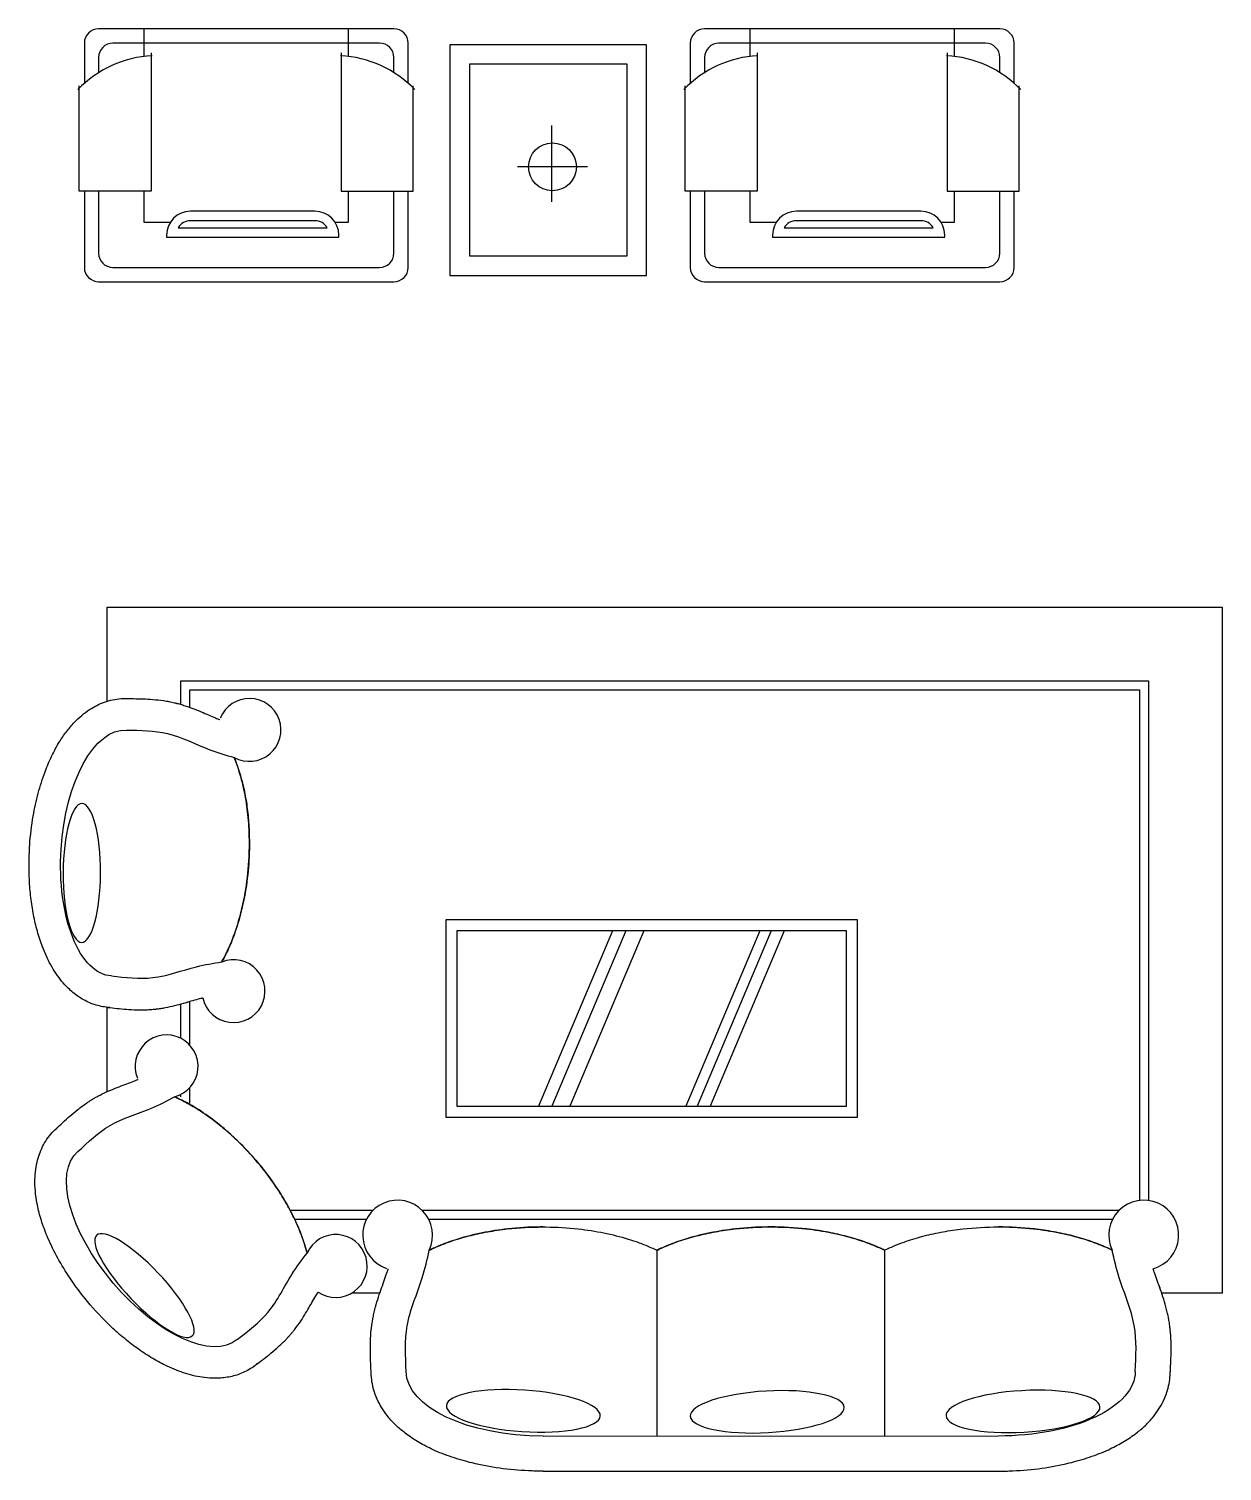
# Model space of a CAD drawing. Extents: x -42728 to 99010, y -18674 to 47645.
# Drawn here: x -28322 to -25260, y -16428 to -12728 of the extents above; entities that cross this region are included whole.
import ezdxf

# ---------------------------------------------------------------- set-up
doc = ezdxf.new("R2010")
doc.units = 0
doc.header["$LTSCALE"] = 100
doc.header["$MEASUREMENT"] = 0
doc.layers.get('0').update_dxf_attribs({"linetype": 'CONTINUOUS'})
doc.layers.add('01', color=3, linetype='CONTINUOUS')
doc.layers.add('家具', color=223, linetype='CONTINUOUS')

# ---------------------------------------------------------------- blocks, each defined once
blk = doc.blocks.new('A$C5EC10C8C')
at = {"layer": '家具', "color": 3}
for p, q in [((1918.1, 648.8), (1160.6, 648.8)), ((1276.9, 648.8), (1276.9, 578.1)), ((1801.8, 578.1), (1801.8, 648.8)), ((3472.8, 648.8), (2715.3, 648.8)), ((2831.6, 648.8), (2831.6, 578.1)), ((3356.5, 578.1), (3356.5, 648.8)), ((1123.9, 612.1), (1123.9, 509.2)), ((1881.4, 612.1), (1197.3, 612.1)), ((1954.8, 509.2), (1954.8, 612.1)), ((2061.9, 608.2), (2061.9, 16.3)), ((2566.5, 608.2), (2061.9, 608.2)), ((2566.5, 16.3), (2566.5, 608.2)), ((2678.6, 612.1), (2678.6, 509.2)), ((3436.1, 612.1), (2752, 612.1)), ((3509.5, 509.2), (3509.5, 612.1)), ((1160.6, 575.4), (1160.6, 536.7)), ((1295.6, 587.2), (1295.6, 232.6)), ((1783.2, 587.2), (1783.2, 232.6)), ((1864.6, 569.6), (1864.6, 569.6)), ((1918.1, 536.7), (1918.1, 575.4)), ((2111.9, 558.2), (2111.9, 66.3)), ((2516.5, 558.2), (2111.9, 558.2)), ((2516.5, 66.3), (2516.5, 558.2)), ((2715.3, 575.4), (2715.3, 536.7)), ((2850.2, 587.2), (2850.2, 232.6)), ((3337.8, 587.2), (3337.8, 232.6)), ((3419.2, 569.6), (3419.2, 569.6)), ((3472.8, 536.7), (3472.8, 575.4)), ((1110.8, 232.6), (1110.8, 502.3)), ((1967.9, 232.6), (1967.9, 502.3)), ((2665.5, 232.6), (2665.5, 502.3)), ((3522.6, 232.6), (3522.6, 502.3)), ((2322.9, 204.8), (2322.9, 401.2)), ((2415, 294.8), (2234.8, 294.8)), ((1295.6, 232.6), (1110.8, 232.6)), ((1123.9, 232.6), (1123.9, 36.7)), ((1160.6, 232.6), (1160.6, 73.4)), ((1276.9, 232.6), (1276.9, 153)), ((1783.2, 232.6), (1967.9, 232.6)), ((1801.8, 153), (1801.8, 232.6)), ((1918.1, 73.4), (1918.1, 232.6)), ((1954.8, 36.7), (1954.8, 232.6)), ((2850.2, 232.6), (2665.5, 232.6)), ((2678.6, 232.6), (2678.6, 36.7)), ((2715.3, 232.6), (2715.3, 73.4)), ((2831.6, 232.6), (2831.6, 153)), ((3337.8, 232.6), (3522.6, 232.6)), ((3356.5, 153), (3356.5, 232.6)), ((3472.8, 73.4), (3472.8, 232.6)), ((3509.5, 36.7), (3509.5, 232.6)), ((1276.9, 153), (1344.6, 153)), ((1715.6, 181), (1396.1, 181)), ((1715.6, 156.6), (1396.1, 156.6)), ((1767, 153), (1801.8, 153)), ((2831.6, 153), (2899.3, 153)), ((3270.3, 181), (2950.8, 181)), ((3270.3, 156.6), (2950.8, 156.6)), ((3321.7, 153), (3356.5, 153)), ((1334.9, 119.8), (1334.9, 114.1)), ((1334.9, 114.1), (1776.8, 114.1)), ((1364.5, 138.6), (1747.1, 138.6)), ((1776.8, 114.1), (1776.8, 119.8)), ((2889.6, 119.8), (2889.6, 114.1)), ((2889.6, 114.1), (3331.5, 114.1)), ((2919.2, 138.6), (3301.8, 138.6)), ((3331.5, 114.1), (3331.5, 119.8)), ((2111.9, 66.3), (2516.5, 66.3)), ((1197.3, 36.7), (1881.4, 36.7)), ((2061.9, 16.3), (2566.5, 16.3)), ((2752, 36.7), (3436.1, 36.7)), ((1160.6, 0), (1918.1, 0)), ((2715.3, 0), (3472.8, 0))]:
    blk.add_line(p, q, dxfattribs=at)
blk.add_circle((2324.9, 294.8), 61.4, dxfattribs=at)
for centre, radius, start, end in [((1160.6, 612.1), 36.7, 90, 180), ((1918.1, 612.1), 36.7, 0, 90), ((2715.3, 612.1), 36.7, 90, 180), ((3472.8, 612.1), 36.7, 0, 90), ((1197.3, 575.4), 36.7, 90, 180), ((1881.4, 575.4), 36.7, 0, 90), ((2752, 575.4), 36.7, 90, 180), ((3436.1, 575.4), 36.7, 0, 90), ((1311.2, 297.6), 282.5, 92.7899, 136.2437), ((1767.6, 297.6), 282.5, 43.7563, 87.2101), ((2865.8, 297.6), 282.5, 92.7899, 136.2437), ((3322.2, 297.6), 282.5, 43.7563, 87.2101), ((1396.1, 119.8), 61.2, 90, 180), ((1396.1, 119.8), 36.7, 90, 149.2779), ((1715.6, 119.8), 61.2, 0, 90), ((1715.6, 119.8), 36.7, 30.7221, 90), ((2950.8, 119.8), 61.2, 90, 180), ((2950.8, 119.8), 36.7, 90, 149.2779), ((3270.3, 119.8), 61.2, 0, 90), ((3270.3, 119.8), 36.7, 30.7221, 90), ((1197.3, 73.4), 36.7, 180, 270), ((1881.4, 73.4), 36.7, 270, 0), ((2752, 73.4), 36.7, 180, 270), ((3436.1, 73.4), 36.7, 270, 0), ((1160.6, 36.7), 36.7, 180, 270), ((1918.1, 36.7), 36.7, 270, 0), ((2715.3, 36.7), 36.7, 180, 270), ((3472.8, 36.7), 36.7, 270, 0)]:
    blk.add_arc(centre, radius, start, end, dxfattribs=at)
blk = doc.blocks.new('SF')
at = {"layer": '01'}
for p, q in [((-3170.6, 1152.9), (-1860.6, 1152.9)), ((-1256.1, -377.5), (-1256.3, 790.9)), ((-1166.1, -377.5), (-1166.3, 790.9)), ((-1732.9, 498.8), (-1256.2, 498.8)), ((-2552.2, 241), (-2102.2, 51.1)), ((-2552.2, 208), (-2102.2, 18.1)), ((-2552.2, 179.2), (-2102.2, -10.7)), ((-1732.8, -85.4), (-1256.1, -85.4)), ((-2552.2, -118.6), (-2102.2, -308.5)), ((-2552.2, -165.1), (-2102.2, -355)), ((-2552.2, -199.1), (-2102.2, -389)), ((-1623.1, -796.3), (-1623.1, -867.9)), ((-3133.1, -1306.8), (-3193.7, -1306.8))]:
    blk.add_line(p, q, dxfattribs=at)
for points in [[(-3141.3, -1495.8), (-3382.7, -1495.8), (-3382.7, 1364.9), (-1623.1, 1364.9), (-1623.1, 1209.8)], [(-3189.2, -1306.8), (-3193.7, -1306.8), (-3193.7, 1176), (-1860.5, 1176)], [(-3125.5, -1283.7), (-3170.6, -1283.7), (-3170.6, 1152.9)], [(-1835.1, 1100.6), (-1835.1, -687.4)], [(-1812, 1083.8), (-1812, -670.5)], [(-1835.1, -813.5), (-1835.1, -1026.3)], [(-1812, -830.4), (-1812, -1014.7)], [(-2258.9, -1283.7), (-2371.2, -1283.7)], [(-2110.3, -1283.7), (-2150.2, -1283.7)], [(-2276.5, -1306.8), (-2364.6, -1306.8)], [(-2126.3, -1306.8), (-2132.6, -1306.8)], [(-2139.7, -1495.8), (-2356.1, -1495.8)]]:
    blk.add_lwpolyline(points, dxfattribs=at)
for points in [[(-2074.2, -626.9), (-2074.2, 429.1), (-2580.2, 429.1), (-2580.2, -626.9)], [(-2102.2, -598.9), (-2102.2, 401.1), (-2552.2, 401.1), (-2552.2, -598.9)]]:
    blk.add_lwpolyline(points, close=True, dxfattribs=at)
for centre, radius, start, end in [((-1771.7, 1163.9), 89.7, 15.5817, 295.5759), ((-1771.4, -750.5), 89.7, 64.4388, 341.5528), ((-1692.4, -909.3), 80.7, 325.8531, 245.8473), ((-3067.7, -1130.7), 80.7, 330.9508, 248.0649), ((-2397.5, -1171.5), 80.7, 282.0938, 202.088), ((-2204.5, -1343.3), 80.7, 14.7101, 291.8242)]:
    blk.add_arc(centre, radius, start, end, dxfattribs=at)
at = {"layer": '01', "extrusion": (0, 0, -1)}
for centre, major_axis, start_param, end_param in [((-1421.8, 791), (0, -351), 3.141593, 4.712584), ((-1421.7, -377.4), (0, -351), 4.712584, 6.283185), ((-1744.9, -1366.5), (-241, -204.2), 3.141593, 6.283185), ((-2751.7, -1465.4), (-315.3, 19.2), 4.712584, 6.283185), ((-2751.7, -1465.4), (-315.3, 19.2), 3.141593, 4.712584)]:
    blk.add_ellipse(centre, major_axis=major_axis, ratio=0.4717, start_param=start_param, end_param=end_param, dxfattribs=at)
for centre, major_axis in [((-1319.4, 854), (11.4, -197.5)), ((-1318.3, 197.8), (11.4, -197.5)), ((-1320.8, -428), (-13.2, -197.4)), ((-1642, -1400.1), (-129, -122.7)), ((-2700.7, -1560.8), (-178.1, 0.6))]:
    blk.add_ellipse(centre, major_axis=major_axis, ratio=0.269209, dxfattribs=at)
at = {"layer": '01'}
for points, knots in [([(-1417, 1231.8), (-1425.3, 1232.3), (-1433.8, 1232.7), (-1451.5, 1233.5), (-1460.6, 1233.8), (-1479.4, 1234.1), (-1489.1, 1234.1), (-1509, 1233.4), (-1519.2, 1232.7), (-1532.7, 1231.3), (-1535.7, 1231), (-1541.3, 1230.2), (-1543.8, 1229.9), (-1548.9, 1229.1), (-1551.4, 1228.7), (-1555, 1228.1), (-1556.2, 1227.9), (-1558.5, 1227.4), (-1559.7, 1227.2), (-1563.1, 1226.6), (-1565.4, 1226.1), (-1572.1, 1224.6), (-1576.5, 1223.6), (-1589.9, 1220.2), (-1598.6, 1217.7), (-1615.3, 1212.5), (-1623.3, 1209.8), (-1638.6, 1204.5), (-1645.9, 1201.8), (-1659.9, 1196.7), (-1666.6, 1194.3), (-1675.3, 1191.3), (-1677.5, 1190.6), (-1681.4, 1189.3), (-1683, 1188.7), (-1684.9, 1188.1), (-1685.1, 1188), (-1685.3, 1188)], [0, 0, 0, 0, 27.22016, 27.22016, 54.44032, 54.44032, 81.66048, 81.66048, 108.88064, 108.88064, 116.718338, 116.718338, 123.214866, 123.214866, 129.526446, 129.526446, 132.445635, 132.445635, 135.364825, 135.364825, 141.203204, 141.203204, 152.879962, 152.879962, 177.631826, 177.631826, 202.38369, 202.38369, 227.135554, 227.135554, 251.887419, 251.887419, 260.600685, 260.600685, 267.282296, 267.282296, 268.193494, 268.193494, 268.193494, 268.193494]), ([(-1417, 1231.8), (-1425.3, 1232.3), (-1433.8, 1232.7), (-1451.5, 1233.5), (-1460.6, 1233.8), (-1479.4, 1234.1), (-1489.1, 1234.1), (-1509, 1233.4), (-1519.2, 1232.7), (-1532.7, 1231.3), (-1535.7, 1231), (-1541.3, 1230.2), (-1543.8, 1229.9), (-1548.9, 1229.1), (-1551.4, 1228.7), (-1555, 1228.1), (-1556.2, 1227.9), (-1558.5, 1227.4), (-1559.7, 1227.2), (-1563.1, 1226.6), (-1565.4, 1226.1), (-1572.1, 1224.6), (-1576.5, 1223.6), (-1589.9, 1220.2), (-1598.6, 1217.7), (-1615.3, 1212.5), (-1623.3, 1209.8), (-1636.8, 1205.1), (-1642.5, 1203), (-1647.9, 1201.1)], [0, 0, 0, 0, 27.22016, 27.22016, 54.44032, 54.44032, 81.66048, 81.66048, 108.88064, 108.88064, 116.718338, 116.718338, 123.214866, 123.214866, 129.526446, 129.526446, 132.445635, 132.445635, 135.364825, 135.364825, 141.203204, 141.203204, 152.879962, 152.879962, 177.631826, 177.631826, 202.38369, 202.38369, 221.345016, 221.345016, 221.345016, 221.345016]), ([(-1166.2, 790.9), (-1166.2, 803.4), (-1166.4, 815.8), (-1168.1, 853.1), (-1170.3, 877.8), (-1177, 926.1), (-1181.5, 949.8), (-1191.4, 990.5), (-1196.4, 1007.9), (-1207.7, 1041.4), (-1214.1, 1057.6), (-1226.9, 1085.5), (-1233, 1097.4), (-1246.3, 1120.2), (-1253.5, 1131.1), (-1267.4, 1149.8), (-1273.9, 1157.7), (-1287.8, 1172.6), (-1295.2, 1179.7), (-1309.5, 1191.6), (-1316.1, 1196.6), (-1330, 1205.8), (-1337.4, 1210), (-1352.6, 1217.5), (-1360.6, 1220.7), (-1375.8, 1225.6), (-1382.9, 1227.5), (-1397.3, 1230.2), (-1404.7, 1231.1), (-1415.3, 1231.7), (-1418.4, 1231.8), (-1421.6, 1231.8)], [4.712584, 4.712584, 4.712584, 4.712584, 4.807606, 4.807606, 4.997649, 4.997649, 5.187692, 5.187692, 5.335874, 5.335874, 5.484055, 5.484055, 5.602138, 5.602138, 5.720221, 5.720221, 5.813818, 5.813818, 5.907414, 5.907414, 5.982128, 5.982128, 6.056842, 6.056842, 6.131556, 6.131556, 6.194009, 6.194009, 6.256461, 6.256461, 6.283185, 6.283185, 6.283185, 6.283185]), ([(-1421.9, 1142), (-1461.6, 1144.1), (-1544.8, 1148.6), (-1643.8, 1103.5), (-1709.2, 1087.9), (-1733, 1083)], [0, 0, 0, 0, 130.703832, 273.850495, 354.69352, 354.69352, 354.69352, 354.69352]), ([(-1421.9, 1142), (-1461.6, 1144.1), (-1544.8, 1148.6), (-1643.8, 1103.5), (-1709.2, 1087.9), (-1733, 1083)], [0, 0, 0, 0, 130.703832, 273.850495, 354.693678, 354.693678, 354.693678, 354.693678]), ([(-1792.7, 790.9), (-1792.7, 793.4), (-1792.7, 796), (-1792.4, 826.3), (-1790.7, 854), (-1785.2, 903.6), (-1781.8, 925.6), (-1773.2, 968.4), (-1768, 989.2), (-1757, 1024.8), (-1751.7, 1039.8), (-1741.8, 1064.1), (-1737.5, 1073.7), (-1733, 1083)], [4.7123847, 4.7123847, 4.7123847, 4.7123847, 4.7316072, 4.7316072, 4.9436029, 4.9436029, 5.1171753, 5.1171753, 5.2907477, 5.2907477, 5.4247289, 5.4247289, 5.5156082, 5.5156082, 5.5156082, 5.5156082]), ([(-1733, 1083), (-1734.9, 1079), (-1736.8, 1074.9), (-1745, 1056.9), (-1750.7, 1042.5), (-1761, 1012.6), (-1765.6, 997.2), (-1773.7, 965.6), (-1777.2, 949.3), (-1783.2, 916.3), (-1785.7, 899.5), (-1791, 852.4), (-1792.7, 821.7), (-1792.7, 790.9)], [3.9091635, 3.9091635, 3.9091635, 3.9091635, 3.9483627, 3.9483627, 4.0807849, 4.0807849, 4.2132072, 4.2132072, 4.3456294, 4.3456294, 4.4780516, 4.4780516, 4.7123847, 4.7123847, 4.7123847, 4.7123847]), ([(-1732.9, 498.8), (-1734.9, 502.8), (-1736.8, 506.9), (-1744.9, 524.9), (-1750.6, 539.4), (-1760.9, 569.3), (-1765.5, 584.7), (-1773.7, 616.3), (-1777.2, 632.5), (-1783.2, 665.5), (-1785.6, 682.3), (-1791, 729.5), (-1792.7, 760.2), (-1792.7, 790.9)], [3.9091635, 3.9091635, 3.9091635, 3.9091635, 3.9483627, 3.9483627, 4.0807849, 4.0807849, 4.2132072, 4.2132072, 4.3456294, 4.3456294, 4.4780516, 4.4780516, 4.7123847, 4.7123847, 4.7123847, 4.7123847]), ([(-1732.9, 498.8), (-1734.9, 494.8), (-1736.8, 490.7), (-1744.9, 472.7), (-1750.6, 458.3), (-1760.9, 428.4), (-1765.5, 413), (-1773.6, 381.3), (-1777.2, 365.1), (-1783.1, 332.1), (-1785.6, 315.3), (-1790.9, 268.2), (-1792.6, 237.4), (-1792.6, 206.7)], [3.9091635, 3.9091635, 3.9091635, 3.9091635, 3.9483627, 3.9483627, 4.0807849, 4.0807849, 4.2132072, 4.2132072, 4.3456294, 4.3456294, 4.4780516, 4.4780516, 4.7123847, 4.7123847, 4.7123847, 4.7123847]), ([(-1792.6, 206.7), (-1792.6, 209.2), (-1792.6, 211.8), (-1792.3, 242.1), (-1790.7, 269.8), (-1785.2, 319.4), (-1781.8, 341.4), (-1773.1, 384.2), (-1767.9, 405), (-1756.9, 440.6), (-1751.6, 455.6), (-1741.7, 479.9), (-1737.4, 489.5), (-1732.9, 498.8)], [4.7123847, 4.7123847, 4.7123847, 4.7123847, 4.7316072, 4.7316072, 4.9436029, 4.9436029, 5.1171753, 5.1171753, 5.2907477, 5.2907477, 5.4247289, 5.4247289, 5.5156082, 5.5156082, 5.5156082, 5.5156082]), ([(-1792.6, 206.7), (-1792.6, 204.2), (-1792.6, 201.7), (-1792.3, 171.3), (-1790.7, 143.6), (-1785.1, 94), (-1781.7, 72.1), (-1773.1, 29.2), (-1767.8, 8.4), (-1756.9, -27.1), (-1751.6, -42.2), (-1741.6, -66.5), (-1737.4, -76.1), (-1732.8, -85.4)], [4.7123847, 4.7123847, 4.7123847, 4.7123847, 4.7316072, 4.7316072, 4.9436029, 4.9436029, 5.1171753, 5.1171753, 5.2907477, 5.2907477, 5.4247289, 5.4247289, 5.5156082, 5.5156082, 5.5156082, 5.5156082]), ([(-1732.8, -85.4), (-1734.8, -81.4), (-1736.7, -77.3), (-1744.8, -59.3), (-1750.5, -44.8), (-1760.9, -15), (-1765.5, 0.5), (-1773.6, 32.1), (-1777.1, 48.3), (-1783.1, 81.3), (-1785.6, 98.1), (-1790.9, 145.2), (-1792.6, 176), (-1792.6, 206.7)], [3.9091635, 3.9091635, 3.9091635, 3.9091635, 3.9483627, 3.9483627, 4.0807849, 4.0807849, 4.2132072, 4.2132072, 4.3456294, 4.3456294, 4.4780516, 4.4780516, 4.7123847, 4.7123847, 4.7123847, 4.7123847]), ([(-1792.5, -377.5), (-1792.5, -375), (-1792.5, -372.5), (-1792.2, -342.1), (-1790.6, -314.4), (-1785.1, -264.8), (-1781.7, -242.8), (-1773.1, -200), (-1767.8, -179.2), (-1756.9, -143.6), (-1751.5, -128.6), (-1741.6, -104.3), (-1737.4, -94.7), (-1732.8, -85.4)], [4.7123847, 4.7123847, 4.7123847, 4.7123847, 4.7316072, 4.7316072, 4.9436029, 4.9436029, 5.1171753, 5.1171753, 5.2907477, 5.2907477, 5.4247289, 5.4247289, 5.5156082, 5.5156082, 5.5156082, 5.5156082]), ([(-1792.5, -377.5), (-1792.5, -380), (-1792.5, -382.5), (-1792.2, -412.9), (-1790.6, -440.6), (-1785.1, -490.2), (-1781.7, -512.2), (-1773, -555), (-1767.8, -575.8), (-1756.8, -611.3), (-1751.5, -626.4), (-1741.6, -650.7), (-1737.3, -660.3), (-1732.7, -669.6)], [4.7123847, 4.7123847, 4.7123847, 4.7123847, 4.7316072, 4.7316072, 4.9436029, 4.9436029, 5.1171753, 5.1171753, 5.2907477, 5.2907477, 5.4247289, 5.4247289, 5.5156082, 5.5156082, 5.5156082, 5.5156082]), ([(-1732.7, -669.6), (-1734.7, -665.6), (-1736.6, -661.5), (-1744.8, -643.5), (-1750.5, -629), (-1760.8, -599.2), (-1765.4, -583.7), (-1773.5, -552.1), (-1777.1, -535.9), (-1783, -502.9), (-1785.5, -486.1), (-1790.8, -439), (-1792.5, -408.2), (-1792.5, -377.5)], [3.9091635, 3.9091635, 3.9091635, 3.9091635, 3.9483627, 3.9483627, 4.0807849, 4.0807849, 4.2132072, 4.2132072, 4.3456294, 4.3456294, 4.4780516, 4.4780516, 4.7123847, 4.7123847, 4.7123847, 4.7123847]), ([(-1166.2, -377.5), (-1166.2, -390), (-1166.4, -402.4), (-1168.1, -439.7), (-1170.3, -464.3), (-1177, -512.7), (-1181.5, -536.4), (-1191.4, -577.1), (-1196.4, -594.5), (-1207.7, -628), (-1214.1, -644.2), (-1226.9, -672), (-1233, -683.9), (-1246.3, -706.8), (-1253.5, -717.7), (-1267.4, -736.3), (-1273.9, -744.2), (-1287.8, -759.2), (-1295.2, -766.3), (-1309.5, -778.2), (-1316.1, -783.2), (-1330, -792.4), (-1337.4, -796.6), (-1352.6, -804), (-1360.6, -807.3), (-1375.8, -812.2), (-1382.9, -814), (-1397.3, -816.8), (-1404.7, -817.7), (-1415.3, -818.3), (-1418.4, -818.4), (-1421.6, -818.4)], [4.712584, 4.712584, 4.712584, 4.712584, 4.807606, 4.807606, 4.997649, 4.997649, 5.187692, 5.187692, 5.335874, 5.335874, 5.484055, 5.484055, 5.602138, 5.602138, 5.720221, 5.720221, 5.813818, 5.813818, 5.907414, 5.907414, 5.982128, 5.982128, 6.056842, 6.056842, 6.131556, 6.131556, 6.194009, 6.194009, 6.256461, 6.256461, 6.283185, 6.283185, 6.283185, 6.283185]), ([(-1421.6, -728.4), (-1461.3, -730.6), (-1544.5, -735.1), (-1643.6, -690), (-1709, -674.5), (-1732.7, -669.6)], [0, 0, 0, 0, 130.703832, 273.850495, 354.69352, 354.69352, 354.69352, 354.69352]), ([(-1421.6, -728.4), (-1461.3, -730.6), (-1544.5, -735.1), (-1643.6, -690), (-1709, -674.5), (-1732.7, -669.6)], [0, 0, 0, 0, 130.703832, 273.850495, 354.693678, 354.693678, 354.693678, 354.693678]), ([(-1416.8, -818.3), (-1425, -818.8), (-1433.6, -819.2), (-1451.3, -820), (-1460.4, -820.3), (-1479.2, -820.6), (-1488.8, -820.6), (-1508.7, -819.9), (-1518.9, -819.3), (-1532.4, -817.8), (-1535.4, -817.5), (-1541, -816.8), (-1543.6, -816.4), (-1548.6, -815.6), (-1551.1, -815.2), (-1554.8, -814.6), (-1555.9, -814.4), (-1558.3, -814), (-1559.4, -813.7), (-1562.8, -813.1), (-1565.1, -812.6), (-1571.8, -811.2), (-1576.2, -810.1), (-1589.6, -806.8), (-1598.3, -804.2), (-1615, -799), (-1623, -796.3), (-1638.3, -791), (-1645.6, -788.3), (-1659.7, -783.3), (-1666.4, -780.9), (-1675, -777.9), (-1677.3, -777.1), (-1681.1, -775.8), (-1682.8, -775.3), (-1684.6, -774.7), (-1684.8, -774.6), (-1685.1, -774.5)], [0, 0, 0, 0, 27.22016, 27.22016, 54.44032, 54.44032, 81.66048, 81.66048, 108.88064, 108.88064, 116.718338, 116.718338, 123.214866, 123.214866, 129.526446, 129.526446, 132.445635, 132.445635, 135.364825, 135.364825, 141.203204, 141.203204, 152.879962, 152.879962, 177.631826, 177.631826, 202.38369, 202.38369, 227.135554, 227.135554, 251.887419, 251.887419, 260.600685, 260.600685, 267.282296, 267.282296, 268.193494, 268.193494, 268.193494, 268.193494]), ([(-1439.4, -1113.3), (-1443.9, -1107.3), (-1448.5, -1101.2), (-1458.3, -1088.6), (-1463.4, -1082.2), (-1474.1, -1069.1), (-1479.8, -1062.5), (-1491.8, -1049.2), (-1498.2, -1042.6), (-1507, -1034.2), (-1509, -1032.3), (-1512.8, -1028.9), (-1514.5, -1027.3), (-1518, -1024.3), (-1519.7, -1022.8), (-1522.3, -1020.7), (-1523.1, -1020), (-1524.7, -1018.7), (-1525.5, -1018), (-1528, -1016), (-1529.6, -1014.8), (-1534.5, -1011), (-1537.8, -1008.6), (-1547.9, -1001.3), (-1554.7, -996.8), (-1568, -988.4), (-1574.5, -984.5), (-1587.1, -977.1), (-1593.2, -973.6), (-1604.8, -966.9), (-1610.3, -963.7), (-1617.4, -959.5), (-1619.3, -958.4), (-1622.4, -956.5), (-1623.7, -955.7), (-1625.2, -954.8), (-1625.4, -954.7), (-1625.6, -954.6)], [0, 0, 0, 0, 27.22016, 27.22016, 54.44032, 54.44032, 81.66048, 81.66048, 108.88064, 108.88064, 116.718338, 116.718338, 123.214866, 123.214866, 129.526446, 129.526446, 132.445635, 132.445635, 135.364825, 135.364825, 141.203204, 141.203204, 152.879962, 152.879962, 177.631826, 177.631826, 202.38369, 202.38369, 227.135554, 227.135554, 251.887419, 251.887419, 260.600685, 260.600685, 267.282296, 267.282296, 268.193494, 268.193494, 268.193494, 268.193494]), ([(-1725.4, -982.9), (-1729.3, -983.9), (-1733.2, -984.9), (-1750.3, -989.8), (-1763.5, -994.3), (-1790, -1004.6), (-1803.3, -1010.4), (-1829.7, -1023.2), (-1842.9, -1030.3), (-1869.1, -1045.4), (-1882.1, -1053.5), (-1919.4, -1078.5), (-1943.2, -1096.7), (-1984.8, -1132.6), (-2002.9, -1149.9), (-2033.7, -1182.5), (-2046.8, -1197.6), (-2071.2, -1228.5), (-2082.5, -1244.2), (-2100.5, -1272.4), (-2107.7, -1284.8), (-2118.7, -1305.8), (-2122.7, -1314.3), (-2126.5, -1322.8)], [3.909163, 3.909163, 3.909163, 3.909163, 3.948363, 3.948363, 4.080785, 4.080785, 4.213207, 4.213207, 4.345629, 4.345629, 4.478052, 4.478052, 4.731607, 4.731607, 4.943603, 4.943603, 5.117175, 5.117175, 5.290748, 5.290748, 5.424729, 5.424729, 5.515608, 5.515608, 5.515608, 5.515608]), ([(-2126.5, -1322.8), (-2124.9, -1319.1), (-2123.2, -1315.4), (-2115.6, -1299.4), (-2109, -1287), (-2094.4, -1262.6), (-2086.5, -1250.5), (-2069.6, -1226.5), (-2060.5, -1214.6), (-2041.3, -1191.3), (-2031.2, -1179.8), (-2000.4, -1147.1), (-1978.5, -1126.6), (-1936.2, -1091.5), (-1916.2, -1076.4), (-1879, -1051.4), (-1861.9, -1040.9), (-1827.5, -1022), (-1810.1, -1013.4), (-1779.4, -1000.3), (-1765.9, -995.2), (-1743.5, -987.8), (-1734.4, -985.2), (-1725.4, -982.9)], [3.909163, 3.909163, 3.909163, 3.909163, 3.948363, 3.948363, 4.080785, 4.080785, 4.213207, 4.213207, 4.345629, 4.345629, 4.478052, 4.478052, 4.731607, 4.731607, 4.943603, 4.943603, 5.117175, 5.117175, 5.290748, 5.290748, 5.424729, 5.424729, 5.515608, 5.515608, 5.515608, 5.515608]), ([(-1503.9, -1162.2), (-1525.5, -1133.7), (-1570.9, -1074), (-1659.5, -1032.2), (-1708.2, -996.4), (-1725.4, -982.9)], [0, 0, 0, 0, 130.703832, 273.850495, 354.693678, 354.693678, 354.693678, 354.693678]), ([(-1503.9, -1162.2), (-1525.5, -1133.7), (-1570.9, -1074), (-1659.5, -1032.2), (-1708.2, -996.4), (-1725.4, -982.9)], [0, 0, 0, 0, 130.703832, 273.850495, 354.69352, 354.69352, 354.69352, 354.69352]), ([(-1442.1, -1109.9), (-1438.3, -1114.4), (-1434.7, -1119.1), (-1428.2, -1128.9), (-1425.3, -1134), (-1420, -1144.4), (-1417.6, -1149.7), (-1413.5, -1160.4), (-1411.8, -1165.9), (-1408.9, -1176.9), (-1407.7, -1182.4), (-1405.9, -1193.4), (-1405.3, -1198.9), (-1404.5, -1209.9), (-1404.3, -1215.4), (-1404.5, -1229.2), (-1405, -1237.5), (-1407, -1253.9), (-1408.4, -1262.1), (-1412, -1278.3), (-1414.2, -1286.3), (-1419.1, -1302.4), (-1422, -1310.3), (-1428.3, -1326.2), (-1431.7, -1334.1), (-1441.3, -1354.4), (-1447.9, -1366.7), (-1462.5, -1391.2), (-1470.4, -1403.3), (-1487.3, -1427.3), (-1496.4, -1439.2), (-1515.6, -1462.5), (-1525.7, -1473.9), (-1556.5, -1506.6), (-1578.4, -1527.2), (-1620.7, -1562.3), (-1640.7, -1577.3), (-1677.9, -1602.4), (-1695, -1612.8), (-1729.4, -1631.8), (-1746.8, -1640.3), (-1777.5, -1653.5), (-1791, -1658.6), (-1817.7, -1667.4), (-1831.1, -1671), (-1855.1, -1676.2), (-1865.8, -1678), (-1887.1, -1680.5), (-1897.8, -1681.2), (-1916.8, -1681.2), (-1925.3, -1680.8), (-1942.1, -1679), (-1950.5, -1677.6), (-1965.6, -1674.1), (-1972.3, -1672.2), (-1985.7, -1667.4), (-1992.3, -1664.7), (-2005.1, -1658.2), (-2011.4, -1654.5), (-2023.5, -1646.2), (-2029.4, -1641.5), (-2039.4, -1632.3), (-2043.7, -1627.8), (-2047.7, -1623.1)], [3.141593, 3.141593, 3.141593, 3.141593, 3.196813, 3.196813, 3.252034, 3.252034, 3.307254, 3.307254, 3.362475, 3.362475, 3.417696, 3.417696, 3.472916, 3.472916, 3.528137, 3.528137, 3.612182, 3.612182, 3.696227, 3.696227, 3.780272, 3.780272, 3.864318, 3.864318, 3.948363, 3.948363, 4.080785, 4.080785, 4.213207, 4.213207, 4.345629, 4.345629, 4.478052, 4.478052, 4.731607, 4.731607, 4.943603, 4.943603, 5.117175, 5.117175, 5.290748, 5.290748, 5.424729, 5.424729, 5.55871, 5.55871, 5.666597, 5.666597, 5.774484, 5.774484, 5.860157, 5.860157, 5.94583, 5.94583, 6.015633, 6.015633, 6.085436, 6.085436, 6.155239, 6.155239, 6.225042, 6.225042, 6.283185, 6.283185, 6.283185, 6.283185]), ([(-2997.1, -1169.9), (-2993.4, -1168.4), (-2989.6, -1166.9), (-2973, -1160.5), (-2959.7, -1156.2), (-2932.3, -1148.6), (-2918.2, -1145.3), (-2889.4, -1139.7), (-2874.6, -1137.4), (-2844.6, -1133.9), (-2829.4, -1132.6), (-2786.8, -1130.4), (-2759.1, -1130.5), (-2731.5, -1132.2)], [3.9091635, 3.9091635, 3.9091635, 3.9091635, 3.9483627, 3.9483627, 4.0807849, 4.0807849, 4.2132072, 4.2132072, 4.3456294, 4.3456294, 4.4780516, 4.4780516, 4.7123847, 4.7123847, 4.7123847, 4.7123847]), ([(-2731.5, -1132.2), (-2733.7, -1132.1), (-2736, -1131.9), (-2763.2, -1130.5), (-2788.3, -1130.5), (-2833.1, -1132.7), (-2853, -1134.6), (-2891.9, -1140), (-2910.9, -1143.6), (-2943.5, -1151.5), (-2957.3, -1155.5), (-2979.7, -1163), (-2988.5, -1166.3), (-2997.1, -1169.9)], [4.7123847, 4.7123847, 4.7123847, 4.7123847, 4.7316072, 4.7316072, 4.9436029, 4.9436029, 5.1171753, 5.1171753, 5.2907477, 5.2907477, 5.4247289, 5.4247289, 5.5156082, 5.5156082, 5.5156082, 5.5156082]), ([(-2731.5, -1132.2), (-2729.2, -1132.3), (-2726.9, -1132.5), (-2699.7, -1134.4), (-2674.9, -1137.4), (-2630.6, -1145), (-2611.1, -1149.3), (-2573.1, -1159.4), (-2554.7, -1165.3), (-2523.3, -1177), (-2510.1, -1182.6), (-2488.8, -1192.9), (-2480.4, -1197.2), (-2472.3, -1201.8)], [4.7123847, 4.7123847, 4.7123847, 4.7123847, 4.7316072, 4.7316072, 4.9436029, 4.9436029, 5.1171753, 5.1171753, 5.2907477, 5.2907477, 5.4247289, 5.4247289, 5.5156082, 5.5156082, 5.5156082, 5.5156082]), ([(-2472.3, -1201.8), (-2475.8, -1199.9), (-2479.4, -1197.9), (-2495.1, -1189.6), (-2507.8, -1183.7), (-2534.1, -1172.8), (-2547.6, -1167.8), (-2575.6, -1158.8), (-2590, -1154.7), (-2619.3, -1147.6), (-2634.3, -1144.4), (-2676.3, -1137.1), (-2703.8, -1133.9), (-2731.5, -1132.2)], [3.9091635, 3.9091635, 3.9091635, 3.9091635, 3.9483627, 3.9483627, 4.0807849, 4.0807849, 4.2132072, 4.2132072, 4.3456294, 4.3456294, 4.4780516, 4.4780516, 4.7123847, 4.7123847, 4.7123847, 4.7123847]), ([(-3067, -1446.2), (-3066.8, -1410.4), (-3066.3, -1335.4), (-3020.3, -1248.9), (-3002.8, -1191), (-2997.1, -1169.9)], [0, 0, 0, 0, 130.703832, 273.850495, 354.693678, 354.693678, 354.693678, 354.693678]), ([(-3067, -1446.2), (-3066.8, -1410.4), (-3066.3, -1335.4), (-3020.3, -1248.9), (-3002.8, -1191), (-2997.1, -1169.9)], [0, 0, 0, 0, 130.703832, 273.850495, 354.69352, 354.69352, 354.69352, 354.69352]), ([(-3148, -1445.6), (-3148, -1438.2), (-3147.9, -1430.5), (-3147.7, -1414.5), (-3147.5, -1406.3), (-3146.7, -1389.4), (-3146.1, -1380.8), (-3144.4, -1362.9), (-3143.3, -1353.8), (-3141.3, -1341.8), (-3140.8, -1339.1), (-3139.8, -1334.1), (-3139.4, -1331.8), (-3138.4, -1327.3), (-3137.9, -1325.1), (-3137.1, -1321.8), (-3136.9, -1320.8), (-3136.4, -1318.8), (-3136.1, -1317.7), (-3135.3, -1314.7), (-3134.8, -1312.7), (-3133.1, -1306.7), (-3131.9, -1302.8), (-3128.2, -1291), (-3125.4, -1283.3), (-3119.8, -1268.6), (-3117, -1261.5), (-3111.3, -1248.1), (-3108.6, -1241.7), (-3103.3, -1229.3), (-3100.7, -1223.4), (-3097.6, -1215.8), (-3096.8, -1213.9), (-3095.4, -1210.5), (-3094.8, -1209), (-3094.2, -1207.4), (-3094.1, -1207.2), (-3094, -1207)], [0, 0, 0, 0, 27.22016, 27.22016, 54.44032, 54.44032, 81.66048, 81.66048, 108.88064, 108.88064, 116.718338, 116.718338, 123.214866, 123.214866, 129.526446, 129.526446, 132.445635, 132.445635, 135.364825, 135.364825, 141.203204, 141.203204, 152.879962, 152.879962, 177.631826, 177.631826, 202.38369, 202.38369, 227.135554, 227.135554, 251.887419, 251.887419, 260.600685, 260.600685, 267.282296, 267.282296, 268.193494, 268.193494, 268.193494, 268.193494]), ([(-2436.4, -1484.5), (-2432.3, -1449), (-2423.7, -1374.5), (-2458.8, -1283), (-2469.2, -1223.5), (-2472.3, -1201.8)], [0, 0, 0, 0, 130.703832, 273.850495, 354.693678, 354.693678, 354.693678, 354.693678]), ([(-2436.4, -1484.5), (-2432.3, -1449), (-2423.7, -1374.5), (-2458.8, -1283), (-2469.2, -1223.5), (-2472.3, -1201.8)], [0, 0, 0, 0, 130.703832, 273.850495, 354.69352, 354.69352, 354.69352, 354.69352]), ([(-2355.9, -1493.8), (-2355.1, -1486.4), (-2354.2, -1478.7), (-2352.5, -1462.9), (-2351.7, -1454.7), (-2350.5, -1437.9), (-2350, -1429.2), (-2349.5, -1411.3), (-2349.5, -1402.1), (-2350.1, -1389.9), (-2350.2, -1387.1), (-2350.5, -1382.1), (-2350.7, -1379.8), (-2351.1, -1375.2), (-2351.4, -1372.9), (-2351.7, -1369.6), (-2351.9, -1368.6), (-2352.1, -1366.5), (-2352.3, -1365.4), (-2352.7, -1362.3), (-2353, -1360.2), (-2353.9, -1354.1), (-2354.6, -1350.1), (-2356.9, -1337.9), (-2358.7, -1329.9), (-2362.5, -1314.6), (-2364.4, -1307.3), (-2368.4, -1293.3), (-2370.4, -1286.6), (-2374.1, -1273.7), (-2375.9, -1267.5), (-2378.2, -1259.6), (-2378.7, -1257.5), (-2379.7, -1254), (-2380.1, -1252.5), (-2380.5, -1250.8), (-2380.6, -1250.6), (-2380.6, -1250.4)], [0, 0, 0, 0, 27.22016, 27.22016, 54.44032, 54.44032, 81.66048, 81.66048, 108.88064, 108.88064, 116.718338, 116.718338, 123.214866, 123.214866, 129.526446, 129.526446, 132.445635, 132.445635, 135.364825, 135.364825, 141.203204, 141.203204, 152.879962, 152.879962, 177.631826, 177.631826, 202.38369, 202.38369, 227.135554, 227.135554, 251.887419, 251.887419, 260.600685, 260.600685, 267.282296, 267.282296, 268.193494, 268.193494, 268.193494, 268.193494]), ([(-2355.9, -1493.8), (-2355.1, -1486.4), (-2354.2, -1478.7), (-2352.5, -1462.9), (-2351.7, -1454.7), (-2350.5, -1437.9), (-2350, -1429.2), (-2349.5, -1411.3), (-2349.5, -1402.1), (-2350.1, -1389.9), (-2350.2, -1387.1), (-2350.5, -1382.1), (-2350.7, -1379.8), (-2351.1, -1375.2), (-2351.4, -1372.9), (-2351.7, -1369.6), (-2351.9, -1368.6), (-2352.1, -1366.5), (-2352.3, -1365.4), (-2352.7, -1362.3), (-2353, -1360.2), (-2353.9, -1354.1), (-2354.6, -1350.1), (-2356.9, -1337.9), (-2358.7, -1329.9), (-2362.5, -1314.6), (-2364.4, -1307.3), (-2367.9, -1294.9), (-2369.4, -1289.7), (-2370.9, -1284.7)], [0, 0, 0, 0, 27.22016, 27.22016, 54.44032, 54.44032, 81.66048, 81.66048, 108.88064, 108.88064, 116.718338, 116.718338, 123.214866, 123.214866, 129.526446, 129.526446, 132.445635, 132.445635, 135.364825, 135.364825, 141.203204, 141.203204, 152.879962, 152.879962, 177.631826, 177.631826, 202.38369, 202.38369, 221.345016, 221.345016, 221.345016, 221.345016]), ([(-1985.9, -1570.7), (-2010.5, -1544.7), (-2062, -1490.2), (-2088.7, -1395.9), (-2116, -1342), (-2126.5, -1322.8)], [0, 0, 0, 0, 130.703832, 273.850495, 354.693678, 354.693678, 354.693678, 354.693678]), ([(-1985.9, -1570.7), (-2010.5, -1544.7), (-2062, -1490.2), (-2088.7, -1395.9), (-2116, -1342), (-2126.5, -1322.8)], [0, 0, 0, 0, 130.703832, 273.850495, 354.69352, 354.69352, 354.69352, 354.69352]), ([(-2765.7, -1694.9), (-2768, -1694.8), (-2770.2, -1694.7), (-2797.4, -1692.8), (-2822.3, -1689.8), (-2866.5, -1682.1), (-2886.1, -1677.9), (-2924, -1667.7), (-2942.5, -1661.9), (-2973.8, -1650.1), (-2987, -1644.5), (-3012.4, -1632.3), (-3024.6, -1625.7), (-3045.5, -1612.9), (-3054.5, -1606.8), (-3071.6, -1593.8), (-3079.8, -1586.9), (-3093.6, -1573.8), (-3099.4, -1567.7), (-3110.3, -1554.7), (-3115.4, -1547.9), (-3123.9, -1535), (-3127.4, -1528.9), (-3133.8, -1516.2), (-3136.6, -1509.7), (-3141.4, -1496.1), (-3143.4, -1489), (-3146.4, -1474.7), (-3147.4, -1467.3), (-3148.3, -1453.7), (-3148.3, -1447.5), (-3147.9, -1441.3)], [4.712593, 4.712593, 4.712593, 4.712593, 4.731607, 4.731607, 4.943603, 4.943603, 5.117175, 5.117175, 5.290748, 5.290748, 5.424729, 5.424729, 5.55871, 5.55871, 5.666597, 5.666597, 5.774484, 5.774484, 5.860157, 5.860157, 5.94583, 5.94583, 6.015633, 6.015633, 6.085436, 6.085436, 6.155239, 6.155239, 6.225042, 6.225042, 6.283185, 6.283185, 6.283185, 6.283185]), ([(-2044.8, -1626.3), (-2049.9, -1620.9), (-2055.2, -1615.3), (-2066, -1603.6), (-2071.6, -1597.5), (-2082.7, -1584.8), (-2088.3, -1578.1), (-2099.4, -1564.1), (-2104.9, -1556.7), (-2111.8, -1546.6), (-2113.3, -1544.3), (-2116, -1540.1), (-2117.3, -1538.1), (-2119.7, -1534.2), (-2120.8, -1532.3), (-2122.5, -1529.4), (-2123.1, -1528.5), (-2124.1, -1526.6), (-2124.6, -1525.7), (-2126.2, -1523), (-2127.2, -1521.1), (-2130.1, -1515.7), (-2131.9, -1512.1), (-2137.4, -1500.9), (-2140.8, -1493.4), (-2146.9, -1478.9), (-2149.7, -1471.9), (-2154.9, -1458.3), (-2157.4, -1451.7), (-2162.1, -1439.1), (-2164.3, -1433.1), (-2167.3, -1425.4), (-2168.1, -1423.5), (-2169.4, -1420.1), (-2170, -1418.6), (-2170.7, -1417), (-2170.7, -1416.8), (-2170.8, -1416.6)], [0, 0, 0, 0, 27.22016, 27.22016, 54.44032, 54.44032, 81.66048, 81.66048, 108.88064, 108.88064, 116.718338, 116.718338, 123.214866, 123.214866, 129.526446, 129.526446, 132.445635, 132.445635, 135.364825, 135.364825, 141.203204, 141.203204, 152.879962, 152.879962, 177.631826, 177.631826, 202.38369, 202.38369, 227.135554, 227.135554, 251.887419, 251.887419, 260.600685, 260.600685, 267.282296, 267.282296, 268.193494, 268.193494, 268.193494, 268.193494]), ([(-2355.5, -1489.5), (-2355.9, -1495.3), (-2356.6, -1501.2), (-2358.7, -1512.8), (-2360.1, -1518.5), (-2363.4, -1529.7), (-2365.4, -1535.1), (-2369.9, -1545.7), (-2372.4, -1550.9), (-2377.9, -1560.8), (-2380.9, -1565.6), (-2387.2, -1574.8), (-2390.5, -1579.2), (-2397.6, -1587.7), (-2401.3, -1591.8), (-2410.9, -1601.7), (-2417, -1607.3), (-2429.8, -1617.8), (-2436.5, -1622.7), (-2450.3, -1631.9), (-2457.4, -1636.2), (-2472.1, -1644.4), (-2479.6, -1648.2), (-2495.2, -1655.3), (-2503.1, -1658.6), (-2524.1, -1666.6), (-2537.4, -1670.9), (-2564.8, -1678.6), (-2578.9, -1681.9), (-2607.8, -1687.4), (-2622.5, -1689.7), (-2652.5, -1693.3), (-2667.7, -1694.6), (-2710.4, -1696.8), (-2738.1, -1696.6), (-2765.7, -1694.9)], [3.141593, 3.141593, 3.141593, 3.141593, 3.196813, 3.196813, 3.252034, 3.252034, 3.307254, 3.307254, 3.362475, 3.362475, 3.417696, 3.417696, 3.472916, 3.472916, 3.528137, 3.528137, 3.612182, 3.612182, 3.696227, 3.696227, 3.780272, 3.780272, 3.864318, 3.864318, 3.948363, 3.948363, 4.080785, 4.080785, 4.213207, 4.213207, 4.345629, 4.345629, 4.478052, 4.478052, 4.712593, 4.712593, 4.712593, 4.712593])]:
    blk.add_open_spline(points, degree=3, knots=knots, dxfattribs=at)
blk = doc.blocks.new('A$C72BD37ED')
at = {"layer": '01', "rotation": 270}
blk.add_blockref('SF', (1694.9, -1166.1), dxfattribs=at)

msp = doc.modelspace()

# ---------------------------------------------------------------- block references
for name, p in [('A$C5EC10C8C', (-29303.29897, -13376.77061)), ('A$C72BD37ED', (-28320.00988, -16428.06766))]:
    msp.add_blockref(name, p)

doc.saveas('drawing.dxf')
